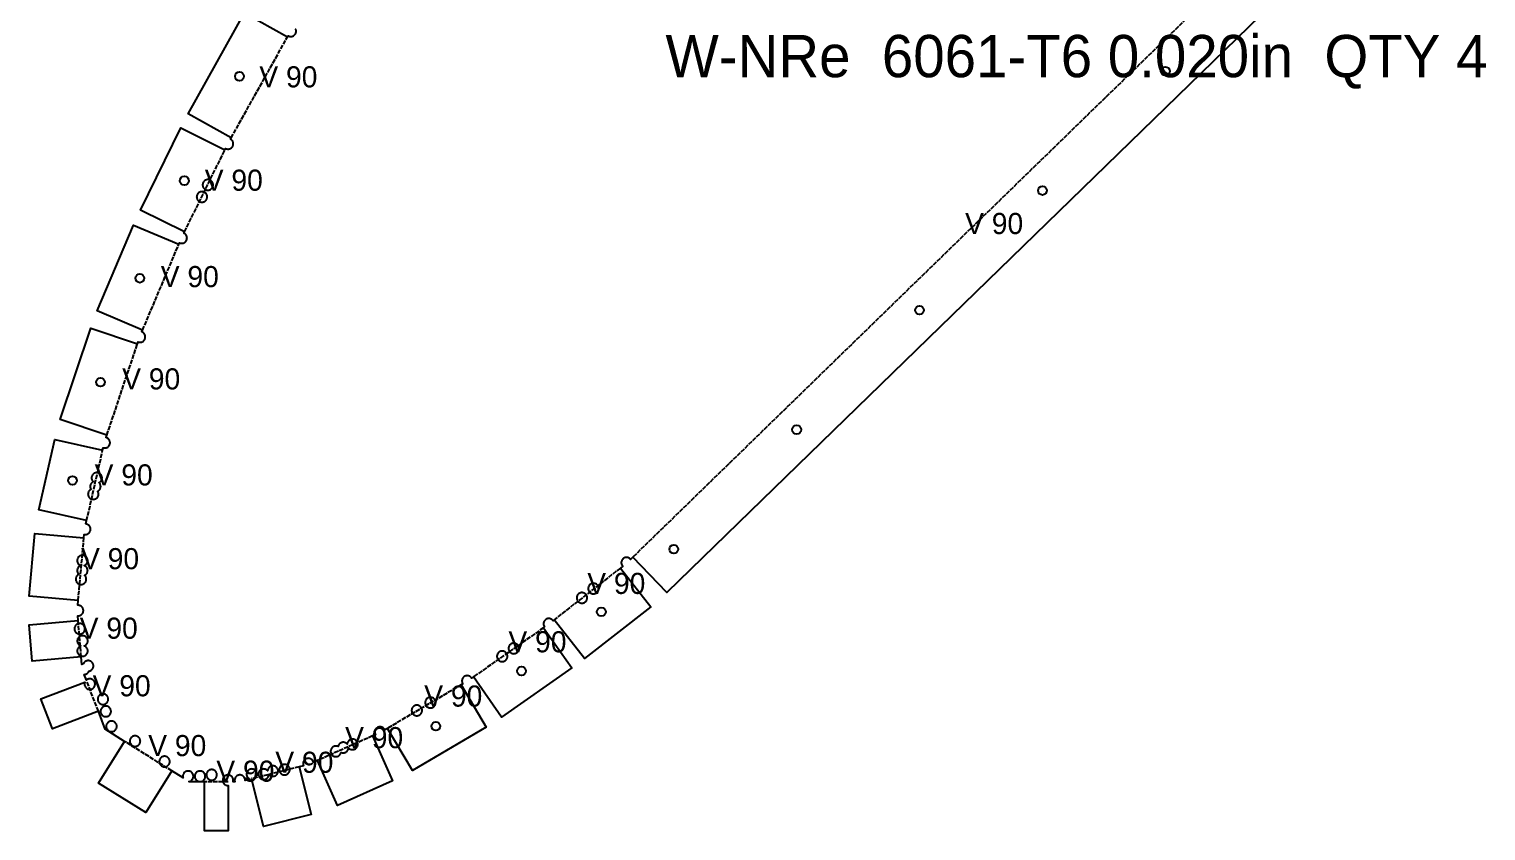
# Model space of a CAD drawing. Header units: millimetres. Extents: x -45 to 369, y -14 to 409.
# Drawn here: x -45.5 to 368.6, y -14 to 213.9 of the extents above; entities that cross this region are included whole.
import ezdxf

# ---------------------------------------------------------------- set-up
doc = ezdxf.new("R2010")
doc.units = ezdxf.units.MM
doc.linetypes.add('DASHED', pattern=[1.524, 1.27, -0.254])
for name, color, linetype in [('CUT', 7, 'CONTINUOUS'), ('ETCH', 8, 'CONTINUOUS'), ('HOLE', 6, 'CONTINUOUS'), ('VALLEY', 1, 'DASHED')]:
    doc.layers.add(name, color=color, linetype=linetype)

msp = doc.modelspace()

# ---------------------------------------------------------------- linework, layer by layer
at = {"layer": 'CUT'}
msp.add_lwpolyline([(324.82, 237.56), (135.84, 53.76), (126.09, 63.78), (125.51, 63.21), (125.42, 63.32), (125.31, 63.42), (125.19, 63.51), (125.06, 63.58), (124.93, 63.65), (124.79, 63.7), (124.65, 63.73), (124.5, 63.75), (124.35, 63.76), (124.21, 63.75), (124.06, 63.73), (123.92, 63.7), (123.78, 63.65), (123.65, 63.58), (123.52, 63.51), (123.4, 63.42), (123.29, 63.32), (123.2, 63.21), (123.11, 63.09), (123.03, 62.97), (122.97, 62.83), (122.92, 62.7), (122.88, 62.55), (122.86, 62.41), (122.85, 62.26), (122.86, 62.11), (122.88, 61.97), (122.92, 61.83), (122.97, 61.69), (123.03, 61.55), (123.11, 61.43), (123.2, 61.31), (123.26, 61.24), (122.61, 60.74), (131.22, 49.73), (112.36, 35), (103.75, 46.01), (103.45, 45.77), (103.4, 45.84), (103.3, 45.94), (103.19, 46.04), (103.07, 46.13), (102.95, 46.21), (102.81, 46.27), (102.67, 46.32), (102.53, 46.36), (102.39, 46.38), (102.24, 46.38), (102.09, 46.38), (101.95, 46.36), (101.8, 46.32), (101.67, 46.27), (101.53, 46.21), (101.41, 46.13), (101.29, 46.04), (101.18, 45.94), (101.08, 45.84), (100.99, 45.72), (100.92, 45.59), (100.85, 45.46), (100.8, 45.32), (100.77, 45.18), (100.75, 45.03), (100.74, 44.88), (100.75, 44.74), (100.77, 44.59), (100.8, 44.45), (100.85, 44.31), (100.92, 44.18), (100.99, 44.05), (101.04, 43.98), (100.73, 43.76), (108.75, 32.33), (88.83, 18.35), (80.81, 29.78), (80.32, 29.44), (80.3, 29.48), (80.21, 29.6), (80.11, 29.71), (80, 29.81), (79.88, 29.9), (79.76, 29.97), (79.62, 30.04), (79.48, 30.09), (79.34, 30.12), (79.2, 30.14), (79.05, 30.15), (78.9, 30.14), (78.76, 30.12), (78.61, 30.09), (78.48, 30.04), (78.34, 29.97), (78.22, 29.9), (78.1, 29.81), (77.99, 29.71), (77.89, 29.6), (77.8, 29.48), (77.73, 29.36), (77.66, 29.22), (77.61, 29.09), (77.58, 28.94), (77.56, 28.8), (77.55, 28.65), (77.56, 28.5), (77.58, 28.36), (77.61, 28.21), (77.66, 28.08), (77.73, 27.94), (77.8, 27.82), (77.29, 27.52), (84.4, 15.49), (63.48, 3.14), (56.38, 15.17), (55.64, 14.73), (55.6, 14.8), (55.53, 14.93), (55.44, 15.04), (55.34, 15.15), (55.23, 15.25), (55.12, 15.34), (54.99, 15.42), (54.86, 15.48), (54.72, 15.53), (54.57, 15.56), (54.43, 15.59), (54.28, 15.59), (54.13, 15.59), (53.99, 15.56), (53.85, 15.53), (53.71, 15.48), (53.57, 15.42), (53.45, 15.34), (53.33, 15.25), (53.22, 15.15), (53.12, 15.04), (53.03, 14.93), (52.96, 14.8), (52.9, 14.67), (52.85, 14.53), (52.81, 14.39), (52.79, 14.24), (52.78, 14.09), (52.79, 13.95), (52.81, 13.8), (52.85, 13.66), (52.9, 13.52), (52.96, 13.39), (52.97, 13.36), (52.18, 13.01), (57.85, 0.24), (42.18, -6.72), (36.51, 6.05), (35.34, 5.53), (35.33, 5.58), (35.28, 5.72), (35.21, 5.85), (35.14, 5.98), (35.05, 6.1), (34.95, 6.21), (34.84, 6.31), (34.72, 6.39), (34.6, 6.47), (34.46, 6.53), (34.33, 6.58), (34.18, 6.62), (34.04, 6.64), (33.89, 6.65), (33.74, 6.64), (33.6, 6.62), (33.45, 6.58), (33.32, 6.53), (33.18, 6.47), (33.06, 6.39), (32.94, 6.31), (32.83, 6.21), (32.73, 6.1), (32.64, 5.98), (32.57, 5.85), (32.5, 5.72), (32.45, 5.58), (32.42, 5.44), (32.4, 5.29), (32.39, 5.15), (32.4, 5), (32.42, 4.85), (32.45, 4.71), (32.5, 4.57), (32.51, 4.55), (31.27, 4.24), (34.69, -9.3), (21.18, -12.72), (17.81, 0.62), (17.81, 0.62), (17.96, 0.63), (18.1, 0.65), (18.25, 0.68), (18.38, 0.73), (18.52, 0.8), (18.64, 0.87), (18.76, 0.96), (18.87, 1.06), (18.97, 1.17), (19.06, 1.29), (19.13, 1.41), (19.2, 1.55), (19.25, 1.68), (19.28, 1.83), (19.3, 1.97), (19.31, 2.12), (19.3, 2.27), (19.28, 2.41), (19.25, 2.56), (19.2, 2.69), (19.13, 2.83), (19.06, 2.95), (18.97, 3.07), (18.87, 3.18), (18.76, 3.28), (18.64, 3.37), (18.52, 3.44), (18.38, 3.51), (18.25, 3.56), (18.1, 3.59), (17.96, 3.61), (17.81, 3.62), (17.66, 3.61), (17.52, 3.59), (17.37, 3.56), (17.24, 3.51), (17.1, 3.44), (16.98, 3.37), (16.86, 3.28), (16.75, 3.18), (16.65, 3.07), (16.56, 2.95), (16.49, 2.83), (16.42, 2.69), (16.37, 2.56), (16.34, 2.41), (16.32, 2.27), (16.31, 2.12), (16.32, 1.97), (16.34, 1.83), (16.37, 1.68), (16.42, 1.55), (16.49, 1.41), (16.56, 1.29), (16.65, 1.17), (16.75, 1.06), (16.86, 0.96), (16.98, 0.87), (17.1, 0.8), (17.24, 0.73), (17.3, 0.71), (15.94, 0.37), (15.94, 0.41), (15.94, 0.56), (15.91, 0.71), (15.88, 0.85), (15.83, 0.99), (15.77, 1.12), (15.69, 1.25), (15.6, 1.36), (15.5, 1.47), (15.39, 1.57), (15.28, 1.66), (15.15, 1.74), (15.02, 1.8), (14.88, 1.85), (14.74, 1.88), (14.59, 1.91), (14.44, 1.91), (14.3, 1.91), (14.15, 1.88), (14.01, 1.85), (13.87, 1.8), (13.74, 1.74), (13.61, 1.66), (13.49, 1.57), (13.38, 1.47), (13.28, 1.36), (13.2, 1.25), (13.12, 1.12), (13.06, 0.99), (13.01, 0.85), (12.97, 0.71), (12.95, 0.56), (12.94, 0.41), (12.95, 0.27), (12.97, 0.12), (13, 0), (12.49, 0), (12.52, 0.12), (12.55, 0.27), (12.55, 0.41), (12.55, 0.56), (12.52, 0.71), (12.49, 0.85), (12.44, 0.99), (12.38, 1.12), (12.3, 1.25), (12.21, 1.36), (12.11, 1.47), (12, 1.57), (11.89, 1.66), (11.76, 1.74), (11.63, 1.8), (11.49, 1.85), (11.35, 1.88), (11.2, 1.91), (11.05, 1.91), (10.91, 1.91), (10.76, 1.88), (10.62, 1.85), (10.48, 1.8), (10.35, 1.74), (10.22, 1.66), (10.1, 1.57), (9.99, 1.47), (9.89, 1.36), (9.81, 1.25), (9.73, 1.12), (9.67, 0.99), (9.62, 0.85), (9.58, 0.71), (9.56, 0.56), (9.55, 0.41), (9.56, 0.27), (9.58, 0.12), (9.62, -0.02), (9.67, -0.16), (9.73, -0.29), (9.81, -0.42), (9.89, -0.54), (9.99, -0.65), (10.1, -0.75), (10.22, -0.83), (10.35, -0.91), (10.48, -0.97), (10.62, -1.02), (10.76, -1.06), (10.91, -1.08), (11.05, -1.09), (11.13, -1.08), (11.13, -13.97), (4.35, -13.97), (4.35, 0), (0, 0), (-0.09, 0.05), (0.01, 0.07), (0.15, 0.1), (0.29, 0.15), (0.42, 0.22), (0.55, 0.29), (0.67, 0.38), (0.77, 0.48), (0.87, 0.59), (0.96, 0.71), (1.04, 0.83), (1.1, 0.96), (1.15, 1.1), (1.18, 1.25), (1.21, 1.39), (1.21, 1.54), (1.21, 1.69), (1.18, 1.83), (1.15, 1.97), (1.1, 2.11), (1.04, 2.25), (0.96, 2.37), (0.87, 2.49), (0.77, 2.6), (0.67, 2.7), (0.55, 2.79), (0.42, 2.86), (0.29, 2.92), (0.15, 2.97), (0.01, 3.01), (-0.14, 3.03), (-0.29, 3.04), (-0.43, 3.03), (-0.58, 3.01), (-0.72, 2.97), (-0.86, 2.92), (-0.99, 2.86), (-1.12, 2.79), (-1.24, 2.7), (-1.35, 2.6), (-1.45, 2.49), (-1.53, 2.37), (-1.61, 2.25), (-1.67, 2.11), (-1.72, 1.97), (-1.76, 1.83), (-1.78, 1.69), (-1.79, 1.54), (-1.78, 1.39), (-1.76, 1.25), (-1.72, 1.1), (-1.71, 1.07), (-4.92, 3.08), (-12.33, -8.77), (-25.73, -0.39), (-18.32, 11.46), (-23.86, 14.92), (-25.8, 20.01), (-38.85, 15.02), (-42.11, 23.54), (-29.62, 28.31), (-29.66, 28.18), (-29.7, 28.03), (-29.72, 27.89), (-29.73, 27.74), (-29.72, 27.59), (-29.7, 27.45), (-29.66, 27.3), (-29.61, 27.17), (-29.55, 27.03), (-29.48, 26.91), (-29.39, 26.79), (-29.29, 26.68), (-29.18, 26.58), (-29.06, 26.49), (-28.94, 26.42), (-28.8, 26.35), (-28.66, 26.3), (-28.52, 26.27), (-28.38, 26.25), (-28.23, 26.24), (-28.08, 26.25), (-27.94, 26.27), (-27.79, 26.3), (-27.65, 26.35), (-27.52, 26.42), (-27.4, 26.49), (-27.28, 26.58), (-27.17, 26.68), (-27.07, 26.79), (-26.98, 26.91), (-26.91, 27.03), (-26.84, 27.17), (-26.79, 27.3), (-26.76, 27.45), (-26.74, 27.59), (-26.73, 27.74), (-26.74, 27.89), (-26.76, 28.03), (-26.79, 28.18), (-26.84, 28.31), (-26.91, 28.45), (-26.98, 28.57), (-27.07, 28.69), (-27.17, 28.8), (-27.28, 28.9), (-27.4, 28.99), (-27.52, 29.06), (-27.65, 29.13), (-27.79, 29.18), (-27.94, 29.21), (-28.08, 29.23), (-28.23, 29.24), (-28.38, 29.23), (-28.52, 29.21), (-28.66, 29.18), (-28.8, 29.13), (-28.94, 29.06), (-29.06, 28.99), (-29.18, 28.9), (-29.2, 28.89), (-29.81, 30.5), (-29.71, 30.5), (-29.56, 30.53), (-29.42, 30.56), (-29.28, 30.61), (-29.15, 30.67), (-29.02, 30.75), (-28.9, 30.84), (-28.79, 30.94), (-28.7, 31.05), (-28.61, 31.16), (-28.53, 31.29), (-28.47, 31.42), (-28.47, 31.43), (-28.39, 31.44), (-28.24, 31.48), (-28.1, 31.53), (-27.97, 31.59), (-27.85, 31.67), (-27.73, 31.75), (-27.62, 31.85), (-27.52, 31.96), (-27.43, 32.08), (-27.36, 32.21), (-27.29, 32.34), (-27.24, 32.48), (-27.21, 32.62), (-27.19, 32.77), (-27.18, 32.91), (-27.19, 33.06), (-27.21, 33.21), (-27.24, 33.35), (-27.29, 33.49), (-27.36, 33.62), (-27.43, 33.75), (-27.52, 33.86), (-27.62, 33.97), (-27.73, 34.07), (-27.85, 34.16), (-27.97, 34.24), (-28.1, 34.3), (-28.24, 34.35), (-28.39, 34.38), (-28.53, 34.41), (-28.68, 34.41), (-28.83, 34.41), (-28.97, 34.38), (-29.11, 34.35), (-29.25, 34.3), (-29.39, 34.24), (-29.51, 34.16), (-29.63, 34.07), (-29.74, 33.97), (-29.84, 33.86), (-29.93, 33.75), (-30, 33.62), (-30.06, 33.49), (-30.07, 33.48), (-30.15, 33.47), (-30.29, 33.43), (-30.43, 33.38), (-30.47, 33.36), (-30.65, 35.47), (-44.57, 34.26), (-45.47, 44.61), (-31.55, 45.82), (-31.67, 47.16), (-31.55, 47.15), (-31.4, 47.16), (-31.25, 47.18), (-31.11, 47.21), (-30.97, 47.26), (-30.84, 47.33), (-30.71, 47.4), (-30.59, 47.49), (-30.49, 47.59), (-30.39, 47.7), (-30.3, 47.82), (-30.22, 47.94), (-30.16, 48.08), (-30.11, 48.21), (-30.08, 48.36), (-30.05, 48.5), (-30.05, 48.65), (-30.05, 48.8), (-30.08, 48.94), (-30.11, 49.09), (-30.16, 49.22), (-30.22, 49.36), (-30.3, 49.48), (-30.39, 49.6), (-30.49, 49.71), (-30.59, 49.81), (-30.71, 49.9), (-30.84, 49.97), (-30.97, 50.04), (-31.11, 50.09), (-31.25, 50.12), (-31.4, 50.14), (-31.55, 50.15), (-31.66, 50.14), (-31.54, 51.48), (-45.45, 52.77), (-43.81, 70.6), (-29.89, 69.32), (-29.8, 70.3), (-29.8, 70.3), (-29.65, 70.28), (-29.5, 70.27), (-29.36, 70.28), (-29.21, 70.3), (-29.07, 70.33), (-28.93, 70.38), (-28.8, 70.44), (-28.67, 70.52), (-28.55, 70.61), (-28.44, 70.71), (-28.35, 70.82), (-28.26, 70.93), (-28.18, 71.06), (-28.12, 71.19), (-28.07, 71.33), (-28.03, 71.48), (-28.01, 71.62), (-28, 71.77), (-28.01, 71.91), (-28.03, 72.06), (-28.07, 72.2), (-28.12, 72.34), (-28.18, 72.47), (-28.26, 72.6), (-28.35, 72.72), (-28.44, 72.83), (-28.55, 72.93), (-28.67, 73.02), (-28.8, 73.09), (-28.93, 73.15), (-29.07, 73.2), (-29.21, 73.24), (-29.33, 73.26), (-29.12, 74.22), (-42.74, 77.31), (-38.2, 97.29), (-24.58, 94.2), (-24.41, 94.92), (-24.41, 94.92), (-24.27, 94.89), (-24.12, 94.87), (-23.97, 94.86), (-23.83, 94.87), (-23.68, 94.89), (-23.54, 94.92), (-23.4, 94.97), (-23.27, 95.04), (-23.14, 95.11), (-23.02, 95.2), (-22.91, 95.3), (-22.81, 95.41), (-22.73, 95.52), (-22.65, 95.65), (-22.59, 95.78), (-22.54, 95.92), (-22.5, 96.07), (-22.48, 96.21), (-22.47, 96.36), (-22.48, 96.51), (-22.5, 96.65), (-22.54, 96.79), (-22.59, 96.93), (-22.65, 97.07), (-22.73, 97.19), (-22.81, 97.31), (-22.91, 97.42), (-23.02, 97.52), (-23.14, 97.61), (-23.27, 97.68), (-23.4, 97.74), (-23.54, 97.79), (-23.61, 97.81), (-23.37, 98.52), (-36.62, 102.95), (-27.94, 128.9), (-14.69, 124.47), (-14.51, 125.02), (-14.39, 124.98), (-14.25, 124.95), (-14.1, 124.92), (-13.96, 124.92), (-13.81, 124.92), (-13.66, 124.95), (-13.52, 124.98), (-13.38, 125.03), (-13.25, 125.09), (-13.12, 125.17), (-13, 125.26), (-12.9, 125.36), (-12.8, 125.46), (-12.71, 125.58), (-12.63, 125.71), (-12.57, 125.84), (-12.52, 125.98), (-12.49, 126.12), (-12.46, 126.27), (-12.46, 126.42), (-12.46, 126.56), (-12.49, 126.71), (-12.52, 126.85), (-12.57, 126.99), (-12.63, 127.12), (-12.71, 127.25), (-12.8, 127.37), (-12.9, 127.48), (-13, 127.58), (-13.12, 127.66), (-13.25, 127.74), (-13.38, 127.8), (-13.45, 127.83), (-13.22, 128.36), (-26.09, 133.8), (-15.76, 158.23), (-2.9, 152.79), (-2.73, 153.19), (-2.67, 153.16), (-2.53, 153.11), (-2.39, 153.08), (-2.24, 153.06), (-2.09, 153.05), (-1.95, 153.06), (-1.8, 153.08), (-1.66, 153.11), (-1.52, 153.16), (-1.39, 153.23), (-1.26, 153.3), (-1.14, 153.39), (-1.03, 153.49), (-0.93, 153.6), (-0.85, 153.71), (-0.77, 153.84), (-0.77, 153.84), (-0.71, 153.97), (-0.66, 154.11), (-0.62, 154.26), (-0.6, 154.4), (-0.59, 154.55), (-0.6, 154.7), (-0.62, 154.84), (-0.66, 154.98), (-0.71, 155.12), (-0.77, 155.26), (-0.85, 155.38), (-0.93, 155.5), (-1.03, 155.61), (-1.14, 155.71), (-1.26, 155.8), (-1.39, 155.87), (-1.48, 155.92), (-1.29, 156.3), (-13.83, 162.47), (-2.34, 185.82), (10.2, 179.65), (10.37, 180), (10.5, 179.93), (10.64, 179.88), (10.78, 179.85), (10.93, 179.83), (11.07, 179.82), (11.22, 179.83), (11.37, 179.85), (11.51, 179.88), (11.65, 179.93), (11.78, 180), (11.91, 180.07), (12.03, 180.16), (12.14, 180.26), (12.23, 180.37), (12.32, 180.49), (12.4, 180.61), (12.46, 180.75), (12.51, 180.88), (12.55, 181.03), (12.57, 181.17), (12.57, 181.32), (12.57, 181.47), (12.55, 181.61), (12.51, 181.76), (12.46, 181.89), (12.4, 182.03), (12.32, 182.15), (12.23, 182.27), (12.14, 182.38), (12.03, 182.48), (11.91, 182.57), (11.78, 182.64), (11.76, 182.65), (11.95, 182.99), (-0.25, 189.8), (15.78, 218.53), (27.98, 211.73), (28.16, 212.04), (28.22, 212.01), (28.35, 211.94), (28.49, 211.89), (28.63, 211.86), (28.78, 211.84), (28.92, 211.83), (29.07, 211.84), (29.22, 211.86), (29.36, 211.89), (29.5, 211.94), (29.63, 212.01), (29.76, 212.08), (29.88, 212.17), (29.99, 212.27), (30.08, 212.38), (30.17, 212.5), (30.25, 212.62), (30.31, 212.75), (30.36, 212.89), (30.4, 213.04), (30.42, 213.18), (30.42, 213.33), (30.42, 213.48), (30.4, 213.62), (30.36, 213.76), (30.31, 213.9), (30.25, 214.04)], dxfattribs=at)
for points in [[(4.27, 170.71), (4.17, 170.6), (4.08, 170.48), (4.01, 170.35), (3.94, 170.22), (3.89, 170.08), (3.86, 169.94), (3.84, 169.79), (3.83, 169.65), (3.84, 169.5), (3.86, 169.35), (3.89, 169.21), (3.94, 169.07), (4.01, 168.94), (4.08, 168.81), (4.17, 168.7), (4.27, 168.59), (4.38, 168.49), (4.5, 168.4), (4.62, 168.32), (4.76, 168.26), (4.89, 168.21), (5.04, 168.18), (5.18, 168.15), (5.33, 168.15), (5.48, 168.15), (5.62, 168.18), (5.76, 168.21), (5.9, 168.26), (6.04, 168.32), (6.16, 168.4), (6.28, 168.49), (6.39, 168.59), (6.49, 168.7), (6.58, 168.81), (6.65, 168.94), (6.72, 169.07), (6.76, 169.21), (6.8, 169.35), (6.82, 169.5), (6.83, 169.65), (6.82, 169.79), (6.8, 169.94), (6.76, 170.08), (6.72, 170.22), (6.65, 170.35), (6.58, 170.48), (6.49, 170.6), (6.39, 170.71), (6.28, 170.81), (6.16, 170.89), (6.04, 170.97), (5.9, 171.03), (5.76, 171.08), (5.62, 171.12), (5.48, 171.14), (5.33, 171.15), (5.18, 171.14), (5.04, 171.12), (4.89, 171.08), (4.76, 171.03), (4.62, 170.97), (4.5, 170.89), (4.38, 170.81), (4.27, 170.71)], [(2.94, 167.54), (2.82, 167.47), (2.7, 167.38), (2.59, 167.28), (2.49, 167.17), (2.4, 167.05), (2.33, 166.93), (2.27, 166.8), (2.22, 166.66), (2.18, 166.51), (2.16, 166.37), (2.15, 166.22), (2.16, 166.07), (2.18, 165.93), (2.22, 165.79), (2.27, 165.65), (2.33, 165.51), (2.4, 165.39), (2.49, 165.27), (2.59, 165.16), (2.7, 165.06), (2.82, 164.97), (2.94, 164.9), (3.08, 164.84), (3.22, 164.79), (3.36, 164.75), (3.5, 164.73), (3.65, 164.72), (3.8, 164.73), (3.94, 164.75), (4.09, 164.79), (4.23, 164.84), (4.36, 164.9), (4.48, 164.97), (4.6, 165.06), (4.71, 165.16), (4.81, 165.27), (4.9, 165.39), (4.97, 165.51), (5.04, 165.65), (5.09, 165.79), (5.12, 165.93), (5.14, 166.07), (5.15, 166.22), (5.14, 166.37), (5.12, 166.51), (5.09, 166.66), (5.04, 166.8), (4.97, 166.93), (4.9, 167.05), (4.81, 167.17), (4.71, 167.28), (4.6, 167.38), (4.48, 167.47), (4.36, 167.54), (4.23, 167.61), (4.09, 167.66), (3.94, 167.69), (3.8, 167.71), (3.65, 167.72), (3.5, 167.71), (3.36, 167.69), (3.22, 167.66), (3.08, 167.61), (2.94, 167.54)], [(-26.68, 87.8), (-26.82, 87.75), (-26.95, 87.69), (-27.08, 87.62), (-27.19, 87.53), (-27.3, 87.43), (-27.4, 87.32), (-27.49, 87.2), (-27.57, 87.08), (-27.63, 86.94), (-27.68, 86.8), (-27.71, 86.66), (-27.73, 86.52), (-27.74, 86.37), (-27.73, 86.22), (-27.71, 86.08), (-27.68, 85.93), (-27.63, 85.79), (-27.57, 85.66), (-27.49, 85.53), (-27.4, 85.42), (-27.3, 85.31), (-27.27, 85.28), (-27.34, 85.24), (-27.46, 85.17), (-27.58, 85.08), (-27.69, 84.98), (-27.79, 84.87), (-27.88, 84.75), (-27.95, 84.63), (-28.02, 84.49), (-28.07, 84.35), (-28.1, 84.21), (-28.12, 84.07), (-28.13, 83.92), (-28.12, 83.77), (-28.1, 83.63), (-28.07, 83.48), (-28.02, 83.34), (-27.95, 83.21), (-27.89, 83.11), (-27.94, 83.08), (-28.07, 83.01), (-28.19, 82.92), (-28.3, 82.82), (-28.4, 82.71), (-28.48, 82.59), (-28.56, 82.46), (-28.62, 82.33), (-28.67, 82.19), (-28.71, 82.05), (-28.73, 81.9), (-28.74, 81.76), (-28.73, 81.61), (-28.71, 81.47), (-28.67, 81.32), (-28.62, 81.18), (-28.56, 81.05), (-28.48, 80.92), (-28.4, 80.81), (-28.3, 80.7), (-28.19, 80.6), (-28.07, 80.51), (-27.94, 80.43), (-27.81, 80.37), (-27.67, 80.32), (-27.53, 80.29), (-27.38, 80.27), (-27.24, 80.26), (-27.09, 80.27), (-26.94, 80.29), (-26.8, 80.32), (-26.66, 80.37), (-26.53, 80.43), (-26.4, 80.51), (-26.28, 80.6), (-26.18, 80.7), (-26.08, 80.81), (-25.99, 80.92), (-25.91, 81.05), (-25.85, 81.18), (-25.8, 81.32), (-25.77, 81.47), (-25.74, 81.61), (-25.74, 81.76), (-25.74, 81.9), (-25.77, 82.05), (-25.8, 82.19), (-25.85, 82.33), (-25.91, 82.46), (-25.98, 82.57), (-25.92, 82.6), (-25.8, 82.67), (-25.68, 82.76), (-25.57, 82.86), (-25.47, 82.97), (-25.38, 83.08), (-25.31, 83.21), (-25.25, 83.34), (-25.2, 83.48), (-25.16, 83.63), (-25.14, 83.77), (-25.13, 83.92), (-25.14, 84.07), (-25.16, 84.21), (-25.2, 84.35), (-25.25, 84.49), (-25.31, 84.63), (-25.38, 84.75), (-25.47, 84.87), (-25.57, 84.98), (-25.61, 85.01), (-25.54, 85.05), (-25.41, 85.12), (-25.29, 85.21), (-25.18, 85.31), (-25.08, 85.42), (-24.99, 85.53), (-24.92, 85.66), (-24.86, 85.79), (-24.81, 85.93), (-24.77, 86.08), (-24.75, 86.22), (-24.74, 86.37), (-24.75, 86.52), (-24.77, 86.66), (-24.81, 86.8), (-24.86, 86.94), (-24.92, 87.08), (-24.99, 87.2), (-25.08, 87.32), (-25.18, 87.43), (-25.29, 87.53), (-25.41, 87.62), (-25.54, 87.69), (-25.67, 87.75), (-25.81, 87.8), (-25.95, 87.84), (-26.1, 87.86), (-26.24, 87.87), (-26.39, 87.86), (-26.53, 87.84), (-26.68, 87.8)], [(-30.33, 64.35), (-30.47, 64.34), (-30.62, 64.32), (-30.76, 64.29), (-30.9, 64.24), (-31.03, 64.17), (-31.16, 64.1), (-31.28, 64.01), (-31.39, 63.91), (-31.49, 63.8), (-31.57, 63.68), (-31.65, 63.56), (-31.71, 63.42), (-31.76, 63.29), (-31.8, 63.14), (-31.82, 63), (-31.83, 62.85), (-31.82, 62.7), (-31.8, 62.56), (-31.76, 62.41), (-31.71, 62.28), (-31.65, 62.14), (-31.57, 62.02), (-31.49, 61.9), (-31.39, 61.79), (-31.28, 61.69), (-31.16, 61.6), (-31.03, 61.53), (-30.9, 61.46), (-30.82, 61.44), (-30.91, 61.4), (-31.04, 61.34), (-31.17, 61.26), (-31.29, 61.18), (-31.4, 61.08), (-31.49, 60.97), (-31.58, 60.85), (-31.66, 60.72), (-31.72, 60.59), (-31.77, 60.45), (-31.81, 60.31), (-31.83, 60.16), (-31.83, 60.02), (-31.83, 59.87), (-31.81, 59.72), (-31.77, 59.58), (-31.72, 59.44), (-31.66, 59.31), (-31.58, 59.18), (-31.49, 59.07), (-31.4, 58.96), (-31.36, 58.92), (-31.43, 58.89), (-31.56, 58.81), (-31.68, 58.73), (-31.78, 58.63), (-31.88, 58.52), (-31.97, 58.4), (-32.05, 58.27), (-32.11, 58.14), (-32.16, 58), (-32.2, 57.86), (-32.22, 57.71), (-32.22, 57.57), (-32.22, 57.42), (-32.2, 57.27), (-32.16, 57.13), (-32.11, 56.99), (-32.05, 56.86), (-31.97, 56.73), (-31.88, 56.62), (-31.78, 56.51), (-31.68, 56.41), (-31.56, 56.32), (-31.43, 56.24), (-31.3, 56.18), (-31.16, 56.13), (-31.02, 56.1), (-30.87, 56.07), (-30.72, 56.07), (-30.58, 56.07), (-30.43, 56.1), (-30.29, 56.13), (-30.15, 56.18), (-30.02, 56.24), (-29.89, 56.32), (-29.77, 56.41), (-29.66, 56.51), (-29.56, 56.62), (-29.48, 56.73), (-29.4, 56.86), (-29.34, 56.99), (-29.29, 57.13), (-29.25, 57.27), (-29.23, 57.42), (-29.22, 57.57), (-29.23, 57.71), (-29.25, 57.86), (-29.29, 58), (-29.34, 58.14), (-29.4, 58.27), (-29.48, 58.4), (-29.56, 58.52), (-29.66, 58.63), (-29.7, 58.66), (-29.63, 58.69), (-29.5, 58.77), (-29.38, 58.86), (-29.27, 58.96), (-29.17, 59.07), (-29.09, 59.18), (-29.01, 59.31), (-28.95, 59.44), (-28.9, 59.58), (-28.86, 59.72), (-28.84, 59.87), (-28.83, 60.02), (-28.84, 60.16), (-28.86, 60.31), (-28.9, 60.45), (-28.95, 60.59), (-29.01, 60.72), (-29.09, 60.85), (-29.17, 60.97), (-29.27, 61.08), (-29.38, 61.18), (-29.5, 61.26), (-29.63, 61.34), (-29.76, 61.4), (-29.84, 61.43), (-29.75, 61.46), (-29.62, 61.53), (-29.49, 61.6), (-29.38, 61.69), (-29.27, 61.79), (-29.17, 61.9), (-29.08, 62.02), (-29, 62.14), (-28.94, 62.28), (-28.89, 62.41), (-28.86, 62.56), (-28.83, 62.7), (-28.83, 62.85), (-28.83, 63), (-28.86, 63.14), (-28.89, 63.29), (-28.94, 63.42), (-29, 63.56), (-29.08, 63.68), (-29.17, 63.8), (-29.27, 63.91), (-29.38, 64.01), (-29.49, 64.1), (-29.62, 64.17), (-29.75, 64.24), (-29.89, 64.29), (-30.03, 64.32), (-30.18, 64.34), (-30.33, 64.35)], [(113.49, 55.33), (113.45, 55.18), (113.43, 55.04), (113.42, 54.89), (113.43, 54.74), (113.45, 54.6), (113.49, 54.46), (113.54, 54.32), (113.6, 54.18), (113.68, 54.06), (113.76, 53.94), (113.86, 53.83), (113.97, 53.73), (114.09, 53.64), (114.22, 53.57), (114.35, 53.51), (114.49, 53.46), (114.63, 53.42), (114.78, 53.4), (114.92, 53.39), (115.07, 53.4), (115.22, 53.42), (115.36, 53.46), (115.5, 53.51), (115.63, 53.57), (115.76, 53.64), (115.88, 53.73), (115.98, 53.83), (116.08, 53.94), (116.17, 54.06), (116.25, 54.18), (116.31, 54.32), (116.36, 54.46), (116.4, 54.6), (116.42, 54.74), (116.42, 54.89), (116.42, 55.04), (116.4, 55.18), (116.36, 55.33), (116.31, 55.47), (116.25, 55.6), (116.17, 55.73), (116.08, 55.84), (115.98, 55.95), (115.88, 56.05), (115.76, 56.14), (115.63, 56.21), (115.5, 56.28), (115.36, 56.33), (115.22, 56.36), (115.07, 56.38), (114.92, 56.39), (114.78, 56.38), (114.63, 56.36), (114.49, 56.33), (114.35, 56.28), (114.22, 56.21), (114.09, 56.14), (113.97, 56.05), (113.86, 55.95), (113.76, 55.84), (113.68, 55.73), (113.6, 55.6), (113.54, 55.47), (113.49, 55.33)], [(110.18, 52.11), (110.2, 51.96), (110.23, 51.82), (110.28, 51.68), (110.35, 51.55), (110.42, 51.42), (110.51, 51.3), (110.61, 51.19), (110.72, 51.09), (110.84, 51.01), (110.96, 50.93), (111.1, 50.87), (111.23, 50.82), (111.38, 50.78), (111.52, 50.76), (111.67, 50.75), (111.82, 50.76), (111.96, 50.78), (112.11, 50.82), (112.24, 50.87), (112.38, 50.93), (112.5, 51.01), (112.62, 51.09), (112.73, 51.19), (112.83, 51.3), (112.92, 51.42), (112.99, 51.55), (113.06, 51.68), (113.11, 51.82), (113.14, 51.96), (113.16, 52.11), (113.17, 52.25), (113.16, 52.4), (113.14, 52.55), (113.11, 52.69), (113.06, 52.83), (112.99, 52.96), (112.92, 53.09), (112.83, 53.2), (112.73, 53.31), (112.62, 53.41), (112.5, 53.5), (112.38, 53.58), (112.24, 53.64), (112.11, 53.69), (111.96, 53.72), (111.82, 53.75), (111.67, 53.75), (111.52, 53.75), (111.38, 53.72), (111.23, 53.69), (111.1, 53.64), (110.96, 53.58), (110.84, 53.5), (110.72, 53.41), (110.61, 53.31), (110.51, 53.2), (110.42, 53.09), (110.35, 52.96), (110.28, 52.83), (110.23, 52.69), (110.2, 52.55), (110.18, 52.4), (110.17, 52.25), (110.18, 52.11)], [(-30.52, 44.86), (-30.66, 44.91), (-30.8, 44.95), (-30.95, 44.97), (-31.1, 44.98), (-31.24, 44.97), (-31.39, 44.95), (-31.53, 44.91), (-31.67, 44.86), (-31.8, 44.8), (-31.93, 44.72), (-32.05, 44.64), (-32.16, 44.54), (-32.26, 44.43), (-32.34, 44.31), (-32.42, 44.18), (-32.48, 44.05), (-32.53, 43.91), (-32.57, 43.77), (-32.59, 43.62), (-32.6, 43.48), (-32.59, 43.33), (-32.57, 43.18), (-32.53, 43.04), (-32.48, 42.9), (-32.42, 42.77), (-32.34, 42.64), (-32.26, 42.53), (-32.16, 42.42), (-32.05, 42.32), (-31.93, 42.23), (-31.8, 42.15), (-31.67, 42.09), (-31.53, 42.04), (-31.39, 42.01), (-31.24, 41.98), (-31.1, 41.98), (-30.95, 41.98), (-30.8, 42.01), (-30.66, 42.04), (-30.52, 42.09), (-30.39, 42.15), (-30.26, 42.23), (-30.14, 42.32), (-30.04, 42.42), (-29.94, 42.53), (-29.85, 42.64), (-29.77, 42.77), (-29.71, 42.9), (-29.66, 43.04), (-29.63, 43.18), (-29.6, 43.33), (-29.6, 43.48), (-29.6, 43.62), (-29.63, 43.77), (-29.66, 43.91), (-29.71, 44.05), (-29.77, 44.18), (-29.85, 44.31), (-29.94, 44.43), (-30.04, 44.54), (-30.14, 44.64), (-30.26, 44.72), (-30.39, 44.8), (-30.52, 44.86)], [(-29.35, 41.16), (-29.46, 41.25), (-29.59, 41.33), (-29.72, 41.39), (-29.86, 41.44), (-30.01, 41.47), (-30.15, 41.5), (-30.3, 41.5), (-30.44, 41.5), (-30.59, 41.47), (-30.73, 41.44), (-30.87, 41.39), (-31, 41.33), (-31.13, 41.25), (-31.25, 41.16), (-31.36, 41.06), (-31.46, 40.95), (-31.55, 40.84), (-31.62, 40.71), (-31.68, 40.58), (-31.73, 40.44), (-31.77, 40.3), (-31.79, 40.15), (-31.8, 40), (-31.79, 39.86), (-31.77, 39.71), (-31.73, 39.57), (-31.68, 39.43), (-31.62, 39.3), (-31.55, 39.17), (-31.46, 39.05), (-31.36, 38.94), (-31.25, 38.84), (-31.13, 38.76), (-31, 38.68), (-30.87, 38.62), (-30.79, 38.59), (-30.88, 38.56), (-31.01, 38.49), (-31.14, 38.42), (-31.26, 38.33), (-31.37, 38.23), (-31.46, 38.12), (-31.55, 38), (-31.63, 37.88), (-31.69, 37.74), (-31.74, 37.61), (-31.78, 37.46), (-31.8, 37.32), (-31.81, 37.17), (-31.8, 37.02), (-31.78, 36.88), (-31.74, 36.73), (-31.69, 36.6), (-31.63, 36.46), (-31.55, 36.34), (-31.46, 36.22), (-31.37, 36.11), (-31.26, 36.01), (-31.14, 35.92), (-31.01, 35.85), (-30.88, 35.78), (-30.74, 35.73), (-30.6, 35.7), (-30.45, 35.68), (-30.31, 35.67), (-30.16, 35.68), (-30.01, 35.7), (-29.87, 35.73), (-29.73, 35.78), (-29.6, 35.85), (-29.47, 35.92), (-29.35, 36.01), (-29.24, 36.11), (-29.15, 36.22), (-29.06, 36.34), (-28.98, 36.46), (-28.92, 36.6), (-28.87, 36.73), (-28.83, 36.88), (-28.81, 37.02), (-28.81, 37.17), (-28.81, 37.32), (-28.83, 37.46), (-28.87, 37.61), (-28.92, 37.74), (-28.98, 37.88), (-29.06, 38), (-29.15, 38.12), (-29.24, 38.23), (-29.35, 38.33), (-29.47, 38.42), (-29.6, 38.49), (-29.73, 38.56), (-29.81, 38.58), (-29.72, 38.62), (-29.59, 38.68), (-29.46, 38.76), (-29.35, 38.84), (-29.24, 38.94), (-29.14, 39.05), (-29.05, 39.17), (-28.97, 39.3), (-28.91, 39.43), (-28.86, 39.57), (-28.83, 39.71), (-28.81, 39.86), (-28.8, 40), (-28.81, 40.15), (-28.83, 40.3), (-28.86, 40.44), (-28.91, 40.58), (-28.97, 40.71), (-29.05, 40.84), (-29.14, 40.95), (-29.24, 41.06), (-29.35, 41.16)], [(90.79, 38.04), (90.78, 37.89), (90.79, 37.75), (90.81, 37.6), (90.84, 37.46), (90.89, 37.32), (90.96, 37.19), (91.03, 37.06), (91.12, 36.94), (91.22, 36.83), (91.33, 36.73), (91.45, 36.65), (91.57, 36.57), (91.71, 36.51), (91.84, 36.46), (91.99, 36.42), (92.13, 36.4), (92.28, 36.39), (92.43, 36.4), (92.57, 36.42), (92.71, 36.46), (92.85, 36.51), (92.99, 36.57), (93.11, 36.65), (93.23, 36.73), (93.34, 36.83), (93.44, 36.94), (93.53, 37.06), (93.6, 37.19), (93.67, 37.32), (93.71, 37.46), (93.75, 37.6), (93.77, 37.75), (93.78, 37.89), (93.77, 38.04), (93.75, 38.19), (93.71, 38.33), (93.67, 38.47), (93.6, 38.6), (93.53, 38.73), (93.44, 38.85), (93.34, 38.95), (93.23, 39.05), (93.11, 39.14), (92.99, 39.22), (92.85, 39.28), (92.71, 39.33), (92.57, 39.36), (92.43, 39.39), (92.28, 39.39), (92.13, 39.39), (91.99, 39.36), (91.84, 39.33), (91.71, 39.28), (91.57, 39.22), (91.45, 39.14), (91.33, 39.05), (91.22, 38.95), (91.12, 38.85), (91.03, 38.73), (90.96, 38.6), (90.89, 38.47), (90.84, 38.33), (90.81, 38.19), (90.79, 38.04)], [(87.62, 35.07), (87.69, 34.93), (87.76, 34.81), (87.85, 34.69), (87.95, 34.58), (88.06, 34.48), (88.18, 34.39), (88.3, 34.32), (88.44, 34.25), (88.57, 34.2), (88.72, 34.17), (88.86, 34.15), (89.01, 34.14), (89.16, 34.15), (89.3, 34.17), (89.44, 34.2), (89.58, 34.25), (89.72, 34.32), (89.84, 34.39), (89.96, 34.48), (90.07, 34.58), (90.17, 34.69), (90.26, 34.81), (90.33, 34.93), (90.4, 35.07), (90.44, 35.2), (90.48, 35.35), (90.5, 35.49), (90.51, 35.64), (90.5, 35.79), (90.48, 35.93), (90.44, 36.08), (90.4, 36.21), (90.33, 36.35), (90.26, 36.47), (90.17, 36.59), (90.07, 36.7), (89.96, 36.8), (89.84, 36.89), (89.72, 36.96), (89.58, 37.03), (89.44, 37.08), (89.3, 37.11), (89.16, 37.13), (89.01, 37.14), (88.86, 37.13), (88.72, 37.11), (88.57, 37.08), (88.44, 37.03), (88.3, 36.96), (88.18, 36.89), (88.06, 36.8), (87.95, 36.7), (87.85, 36.59), (87.76, 36.47), (87.69, 36.35), (87.62, 36.21), (87.57, 36.08), (87.54, 35.93), (87.52, 35.79), (87.51, 35.64), (87.52, 35.49), (87.54, 35.35), (87.57, 35.2), (87.62, 35.07)], [(-23.1, 24.04), (-23.16, 24.17), (-23.24, 24.3), (-23.33, 24.42), (-23.43, 24.52), (-23.54, 24.62), (-23.65, 24.71), (-23.78, 24.79), (-23.91, 24.85), (-24.05, 24.9), (-24.2, 24.94), (-24.34, 24.96), (-24.49, 24.96), (-24.63, 24.96), (-24.78, 24.94), (-24.92, 24.9), (-25.06, 24.85), (-25.19, 24.79), (-25.32, 24.71), (-25.44, 24.62), (-25.55, 24.52), (-25.65, 24.42), (-25.74, 24.3), (-25.81, 24.17), (-25.87, 24.04), (-25.92, 23.9), (-25.96, 23.76), (-25.98, 23.61), (-25.99, 23.46), (-25.98, 23.32), (-25.96, 23.17), (-25.92, 23.03), (-25.87, 22.89), (-25.81, 22.76), (-25.74, 22.63), (-25.65, 22.51), (-25.55, 22.4), (-25.44, 22.3), (-25.32, 22.22), (-25.19, 22.14), (-25.06, 22.08), (-24.92, 22.03), (-24.78, 21.99), (-24.63, 21.97), (-24.49, 21.96), (-24.34, 21.97), (-24.2, 21.99), (-24.05, 22.03), (-23.91, 22.08), (-23.78, 22.14), (-23.65, 22.22), (-23.54, 22.3), (-23.43, 22.4), (-23.33, 22.51), (-23.24, 22.63), (-23.16, 22.76), (-23.1, 22.89), (-23.05, 23.03), (-23.02, 23.17), (-23, 23.32), (-22.99, 23.46), (-23, 23.61), (-23.02, 23.76), (-23.05, 23.9), (-23.1, 24.04)], [(-22.2, 20.14), (-22.22, 20.28), (-22.25, 20.43), (-22.3, 20.56), (-22.37, 20.7), (-22.44, 20.82), (-22.53, 20.94), (-22.63, 21.05), (-22.74, 21.15), (-22.86, 21.24), (-22.98, 21.31), (-23.12, 21.38), (-23.25, 21.43), (-23.4, 21.46), (-23.54, 21.48), (-23.69, 21.49), (-23.84, 21.48), (-23.98, 21.46), (-24.12, 21.43), (-24.26, 21.38), (-24.4, 21.31), (-24.52, 21.24), (-24.64, 21.15), (-24.75, 21.05), (-24.85, 20.94), (-24.94, 20.82), (-25.01, 20.7), (-25.08, 20.56), (-25.12, 20.43), (-25.16, 20.28), (-25.18, 20.14), (-25.19, 19.99), (-25.18, 19.84), (-25.16, 19.7), (-25.12, 19.55), (-25.08, 19.42), (-25.01, 19.28), (-24.94, 19.16), (-24.85, 19.04), (-24.75, 18.93), (-24.64, 18.83), (-24.52, 18.74), (-24.4, 18.67), (-24.26, 18.6), (-24.12, 18.55), (-23.98, 18.52), (-23.84, 18.5), (-23.69, 18.49), (-23.54, 18.5), (-23.4, 18.52), (-23.25, 18.55), (-23.12, 18.6), (-22.98, 18.67), (-22.86, 18.74), (-22.74, 18.83), (-22.63, 18.93), (-22.53, 19.04), (-22.44, 19.16), (-22.37, 19.28), (-22.3, 19.42), (-22.25, 19.55), (-22.22, 19.7), (-22.2, 19.84), (-22.19, 19.99), (-22.2, 20.14)], [(63.58, 19.31), (63.68, 19.2), (63.79, 19.11), (63.9, 19.02), (64.03, 18.94), (64.16, 18.88), (64.3, 18.83), (64.45, 18.79), (64.59, 18.77), (64.74, 18.76), (64.88, 18.77), (65.03, 18.79), (65.17, 18.83), (65.31, 18.88), (65.44, 18.94), (65.57, 19.02), (65.69, 19.11), (65.8, 19.2), (65.9, 19.31), (65.99, 19.43), (66.06, 19.56), (66.12, 19.69), (66.17, 19.83), (66.21, 19.97), (66.23, 20.12), (66.24, 20.26), (66.23, 20.41), (66.21, 20.56), (66.17, 20.7), (66.12, 20.84), (66.06, 20.97), (65.99, 21.1), (65.9, 21.22), (65.8, 21.33), (65.69, 21.42), (65.57, 21.51), (65.44, 21.59), (65.31, 21.65), (65.17, 21.7), (65.03, 21.74), (64.88, 21.76), (64.74, 21.76), (64.59, 21.76), (64.45, 21.74), (64.3, 21.7), (64.16, 21.65), (64.03, 21.59), (63.9, 21.51), (63.79, 21.42), (63.68, 21.33), (63.58, 21.22), (63.49, 21.1), (63.41, 20.97), (63.35, 20.84), (63.3, 20.7), (63.27, 20.56), (63.25, 20.41), (63.24, 20.26), (63.25, 20.12), (63.27, 19.97), (63.3, 19.83), (63.35, 19.69), (63.41, 19.56), (63.49, 19.43), (63.58, 19.31)], [(67.12, 22.19), (67.16, 22.04), (67.21, 21.9), (67.27, 21.77), (67.35, 21.64), (67.43, 21.53), (67.53, 21.42), (67.64, 21.32), (67.76, 21.23), (67.89, 21.16), (68.02, 21.09), (68.16, 21.04), (68.3, 21.01), (68.45, 20.99), (68.59, 20.98), (68.74, 20.99), (68.89, 21.01), (69.03, 21.04), (69.17, 21.09), (69.3, 21.16), (69.43, 21.23), (69.54, 21.32), (69.65, 21.42), (69.75, 21.53), (69.84, 21.64), (69.92, 21.77), (69.98, 21.9), (70.03, 22.04), (70.06, 22.19), (70.09, 22.33), (70.09, 22.48), (70.09, 22.63), (70.06, 22.77), (70.03, 22.91), (69.98, 23.05), (69.92, 23.19), (69.84, 23.31), (69.75, 23.43), (69.65, 23.54), (69.54, 23.64), (69.43, 23.73), (69.3, 23.8), (69.17, 23.86), (69.03, 23.91), (68.89, 23.95), (68.74, 23.97), (68.59, 23.98), (68.45, 23.97), (68.3, 23.95), (68.16, 23.91), (68.02, 23.86), (67.89, 23.8), (67.76, 23.73), (67.64, 23.64), (67.53, 23.54), (67.43, 23.43), (67.35, 23.31), (67.27, 23.19), (67.21, 23.05), (67.16, 22.91), (67.12, 22.77), (67.1, 22.63), (67.09, 22.48), (67.1, 22.33), (67.12, 22.19)], [(-20.59, 16.03), (-20.63, 16.17), (-20.68, 16.31), (-20.74, 16.44), (-20.82, 16.57), (-20.9, 16.68), (-21, 16.79), (-21.11, 16.89), (-21.23, 16.98), (-21.36, 17.06), (-21.49, 17.12), (-21.63, 17.17), (-21.77, 17.2), (-21.92, 17.23), (-22.06, 17.23), (-22.21, 17.23), (-22.36, 17.2), (-22.5, 17.17), (-22.64, 17.12), (-22.77, 17.06), (-22.9, 16.98), (-23.01, 16.89), (-23.12, 16.79), (-23.22, 16.68), (-23.31, 16.57), (-23.39, 16.44), (-23.45, 16.31), (-23.5, 16.17), (-23.53, 16.03), (-23.56, 15.88), (-23.56, 15.73), (-23.56, 15.59), (-23.53, 15.44), (-23.5, 15.3), (-23.45, 15.16), (-23.39, 15.03), (-23.31, 14.9), (-23.22, 14.78), (-23.12, 14.67), (-23.01, 14.57), (-22.9, 14.49), (-22.77, 14.41), (-22.64, 14.35), (-22.5, 14.3), (-22.36, 14.26), (-22.21, 14.24), (-22.06, 14.23), (-21.92, 14.24), (-21.77, 14.26), (-21.63, 14.3), (-21.49, 14.35), (-21.36, 14.41), (-21.23, 14.49), (-21.11, 14.57), (-21, 14.67), (-20.9, 14.78), (-20.82, 14.9), (-20.74, 15.03), (-20.68, 15.16), (-20.63, 15.3), (-20.59, 15.44), (-20.57, 15.59), (-20.56, 15.73), (-20.57, 15.88), (-20.59, 16.03)], [(-13.93, 11.98), (-13.98, 12.12), (-14.04, 12.25), (-14.11, 12.38), (-14.2, 12.49), (-14.3, 12.6), (-14.41, 12.7), (-14.53, 12.79), (-14.66, 12.87), (-14.79, 12.93), (-14.93, 12.98), (-15.07, 13.01), (-15.22, 13.04), (-15.36, 13.04), (-15.51, 13.04), (-15.65, 13.01), (-15.8, 12.98), (-15.94, 12.93), (-16.07, 12.87), (-16.2, 12.79), (-16.31, 12.7), (-16.42, 12.6), (-16.52, 12.49), (-16.61, 12.38), (-16.68, 12.25), (-16.75, 12.12), (-16.8, 11.98), (-16.83, 11.84), (-16.85, 11.69), (-16.86, 11.54), (-16.85, 11.4), (-16.83, 11.25), (-16.8, 11.11), (-16.75, 10.97), (-16.68, 10.84), (-16.61, 10.71), (-16.52, 10.59), (-16.42, 10.48), (-16.31, 10.38), (-16.2, 10.3), (-16.07, 10.22), (-15.94, 10.16), (-15.8, 10.11), (-15.65, 10.07), (-15.51, 10.05), (-15.36, 10.04), (-15.22, 10.05), (-15.07, 10.07), (-14.93, 10.11), (-14.79, 10.16), (-14.66, 10.22), (-14.53, 10.3), (-14.41, 10.38), (-14.3, 10.48), (-14.2, 10.59), (-14.11, 10.71), (-14.04, 10.84), (-13.98, 10.97), (-13.93, 11.11), (-13.89, 11.25), (-13.87, 11.4), (-13.86, 11.54), (-13.87, 11.69), (-13.89, 11.84), (-13.93, 11.98)], [(42.3, 7.24), (42.43, 7.3), (42.56, 7.38), (42.68, 7.47), (42.79, 7.57), (42.89, 7.67), (42.97, 7.79), (43.05, 7.92), (43.11, 8.05), (43.16, 8.19), (43.2, 8.33), (43.2, 8.35), (43.25, 8.32), (43.39, 8.27), (43.53, 8.24), (43.68, 8.21), (43.83, 8.21), (43.97, 8.21), (44.12, 8.24), (44.26, 8.27), (44.4, 8.32), (44.53, 8.38), (44.66, 8.46), (44.78, 8.55), (44.89, 8.65), (44.99, 8.76), (45.07, 8.87), (45.15, 9), (45.21, 9.13), (45.26, 9.27), (45.3, 9.41), (45.32, 9.56), (45.32, 9.62), (45.38, 9.55), (45.49, 9.45), (45.61, 9.37), (45.74, 9.29), (45.87, 9.23), (46.01, 9.18), (46.15, 9.14), (46.3, 9.12), (46.45, 9.11), (46.59, 9.12), (46.74, 9.14), (46.88, 9.18), (47.02, 9.23), (47.15, 9.29), (47.28, 9.37), (47.4, 9.45), (47.51, 9.55), (47.6, 9.66), (47.69, 9.78), (47.77, 9.91), (47.83, 10.04), (47.88, 10.18), (47.92, 10.32), (47.94, 10.47), (47.95, 10.61), (47.94, 10.76), (47.92, 10.91), (47.88, 11.05), (47.83, 11.19), (47.77, 11.32), (47.69, 11.45), (47.6, 11.56), (47.51, 11.67), (47.4, 11.77), (47.28, 11.86), (47.15, 11.94), (47.02, 12), (46.88, 12.05), (46.74, 12.08), (46.59, 12.11), (46.45, 12.11), (46.3, 12.11), (46.15, 12.08), (46.01, 12.05), (45.87, 12), (45.74, 11.94), (45.61, 11.86), (45.49, 11.77), (45.38, 11.67), (45.29, 11.56), (45.2, 11.45), (45.12, 11.32), (45.06, 11.19), (45.01, 11.05), (44.97, 10.91), (44.95, 10.76), (44.95, 10.7), (44.89, 10.77), (44.78, 10.87), (44.66, 10.95), (44.53, 11.03), (44.4, 11.09), (44.26, 11.14), (44.12, 11.18), (43.97, 11.2), (43.83, 11.21), (43.68, 11.2), (43.53, 11.18), (43.39, 11.14), (43.25, 11.09), (43.12, 11.03), (42.99, 10.95), (42.87, 10.87), (42.77, 10.77), (42.67, 10.66), (42.58, 10.54), (42.5, 10.41), (42.44, 10.28), (42.39, 10.14), (42.36, 10), (42.35, 9.99), (42.3, 10.01), (42.16, 10.06), (42.02, 10.1), (41.87, 10.12), (41.73, 10.13), (41.58, 10.12), (41.43, 10.1), (41.29, 10.06), (41.15, 10.01), (41.02, 9.95), (40.89, 9.87), (40.78, 9.79), (40.67, 9.69), (40.57, 9.58), (40.48, 9.46), (40.4, 9.33), (40.34, 9.2), (40.29, 9.06), (40.26, 8.92), (40.23, 8.77), (40.23, 8.63), (40.23, 8.48), (40.26, 8.33), (40.29, 8.19), (40.34, 8.05), (40.4, 7.92), (40.48, 7.79), (40.57, 7.67), (40.67, 7.57), (40.78, 7.47), (40.89, 7.38), (41.02, 7.3), (41.15, 7.24), (41.29, 7.19), (41.43, 7.15), (41.58, 7.13), (41.73, 7.13), (41.87, 7.13), (42.02, 7.15), (42.16, 7.19), (42.3, 7.24)], [(-7.42, 4.29), (-7.28, 4.26), (-7.13, 4.24), (-6.99, 4.23), (-6.84, 4.24), (-6.69, 4.26), (-6.55, 4.29), (-6.41, 4.34), (-6.28, 4.41), (-6.15, 4.48), (-6.04, 4.57), (-5.93, 4.67), (-5.83, 4.78), (-5.74, 4.89), (-5.66, 5.02), (-5.6, 5.15), (-5.55, 5.29), (-5.52, 5.44), (-5.49, 5.58), (-5.49, 5.73), (-5.49, 5.88), (-5.52, 6.02), (-5.55, 6.16), (-5.6, 6.3), (-5.66, 6.44), (-5.74, 6.56), (-5.83, 6.68), (-5.93, 6.79), (-6.04, 6.89), (-6.15, 6.98), (-6.28, 7.05), (-6.41, 7.11), (-6.55, 7.16), (-6.69, 7.2), (-6.84, 7.22), (-6.99, 7.23), (-7.13, 7.22), (-7.28, 7.2), (-7.42, 7.16), (-7.56, 7.11), (-7.69, 7.05), (-7.82, 6.98), (-7.94, 6.89), (-8.05, 6.79), (-8.15, 6.68), (-8.23, 6.56), (-8.31, 6.44), (-8.37, 6.3), (-8.42, 6.16), (-8.46, 6.02), (-8.48, 5.88), (-8.49, 5.73), (-8.48, 5.58), (-8.46, 5.44), (-8.42, 5.29), (-8.37, 5.15), (-8.31, 5.02), (-8.23, 4.89), (-8.15, 4.78), (-8.05, 4.67), (-7.94, 4.57), (-7.82, 4.48), (-7.69, 4.41), (-7.56, 4.34), (-7.42, 4.29)], [(22.15, 0.96), (22.26, 1.06), (22.36, 1.17), (22.45, 1.29), (22.52, 1.41), (22.59, 1.55), (22.63, 1.68), (22.67, 1.83), (22.69, 1.97), (22.7, 2.03), (22.76, 1.96), (22.87, 1.87), (22.99, 1.78), (23.11, 1.7), (23.24, 1.64), (23.38, 1.59), (23.53, 1.55), (23.67, 1.53), (23.82, 1.53), (23.97, 1.53), (24.11, 1.55), (24.25, 1.59), (24.39, 1.64), (24.53, 1.7), (24.65, 1.78), (24.77, 1.87), (24.88, 1.96), (24.98, 2.07), (25.07, 2.19), (25.14, 2.32), (25.2, 2.45), (25.25, 2.59), (25.29, 2.73), (25.31, 2.88), (25.32, 3.03), (25.31, 3.17), (25.29, 3.32), (25.25, 3.46), (25.2, 3.6), (25.14, 3.73), (25.07, 3.86), (24.98, 3.98), (24.88, 4.09), (24.77, 4.18), (24.65, 4.27), (24.53, 4.35), (24.39, 4.41), (24.25, 4.46), (24.11, 4.5), (23.97, 4.52), (23.82, 4.53), (23.67, 4.52), (23.53, 4.5), (23.38, 4.46), (23.24, 4.41), (23.11, 4.35), (22.99, 4.27), (22.87, 4.18), (22.76, 4.09), (22.66, 3.98), (22.57, 3.86), (22.5, 3.73), (22.43, 3.6), (22.38, 3.46), (22.35, 3.32), (22.33, 3.17), (22.32, 3.11), (22.26, 3.18), (22.15, 3.28), (22.03, 3.37), (21.91, 3.44), (21.77, 3.51), (21.63, 3.56), (21.49, 3.59), (21.35, 3.61), (21.2, 3.62), (21.05, 3.61), (20.91, 3.59), (20.76, 3.56), (20.63, 3.51), (20.49, 3.44), (20.37, 3.37), (20.25, 3.28), (20.14, 3.18), (20.04, 3.07), (19.95, 2.95), (19.88, 2.83), (19.81, 2.69), (19.76, 2.56), (19.73, 2.41), (19.71, 2.27), (19.7, 2.12), (19.71, 1.97), (19.73, 1.83), (19.76, 1.68), (19.81, 1.55), (19.88, 1.41), (19.95, 1.29), (20.04, 1.17), (20.14, 1.06), (20.25, 0.96), (20.37, 0.87), (20.49, 0.8), (20.63, 0.73), (20.76, 0.68), (20.91, 0.65), (21.05, 0.63), (21.2, 0.62), (21.35, 0.63), (21.49, 0.65), (21.63, 0.68), (21.77, 0.73), (21.91, 0.8), (22.03, 0.87), (22.15, 0.96)], [(26.3, 2.19), (26.43, 2.11), (26.56, 2.05), (26.7, 2), (26.84, 1.97), (26.99, 1.95), (27.13, 1.94), (27.28, 1.95), (27.43, 1.97), (27.57, 2), (27.71, 2.05), (27.84, 2.11), (27.97, 2.19), (28.09, 2.28), (28.19, 2.38), (28.29, 2.49), (28.38, 2.6), (28.46, 2.73), (28.52, 2.86), (28.57, 3), (28.6, 3.15), (28.63, 3.29), (28.63, 3.44), (28.63, 3.58), (28.6, 3.73), (28.57, 3.87), (28.52, 4.01), (28.46, 4.14), (28.38, 4.27), (28.29, 4.39), (28.19, 4.5), (28.09, 4.6), (27.97, 4.69), (27.84, 4.76), (27.71, 4.82), (27.57, 4.87), (27.43, 4.91), (27.28, 4.93), (27.13, 4.94), (26.99, 4.93), (26.84, 4.91), (26.7, 4.87), (26.56, 4.82), (26.43, 4.76), (26.3, 4.69), (26.18, 4.6), (26.07, 4.5), (25.97, 4.39), (25.89, 4.27), (25.81, 4.14), (25.75, 4.01), (25.7, 3.87), (25.66, 3.73), (25.64, 3.58), (25.63, 3.44), (25.64, 3.29), (25.66, 3.15), (25.7, 3), (25.75, 2.86), (25.81, 2.73), (25.89, 2.6), (25.97, 2.49), (26.07, 2.38), (26.18, 2.28), (26.3, 2.19)], [(2.96, 0.05), (3.1, 0.04), (3.25, 0.05), (3.4, 0.07), (3.54, 0.1), (3.68, 0.15), (3.81, 0.22), (3.94, 0.29), (4.06, 0.38), (4.16, 0.48), (4.26, 0.59), (4.35, 0.71), (4.43, 0.83), (4.49, 0.96), (4.54, 1.1), (4.57, 1.25), (4.6, 1.39), (4.6, 1.54), (4.6, 1.69), (4.57, 1.83), (4.54, 1.97), (4.49, 2.11), (4.43, 2.25), (4.35, 2.37), (4.26, 2.49), (4.16, 2.6), (4.06, 2.7), (3.94, 2.79), (3.81, 2.86), (3.68, 2.92), (3.54, 2.97), (3.4, 3.01), (3.25, 3.03), (3.1, 3.04), (2.96, 3.03), (2.81, 3.01), (2.67, 2.97), (2.53, 2.92), (2.4, 2.86), (2.27, 2.79), (2.15, 2.7), (2.04, 2.6), (1.94, 2.49), (1.86, 2.37), (1.78, 2.25), (1.72, 2.11), (1.67, 1.97), (1.63, 1.83), (1.61, 1.69), (1.6, 1.54), (1.61, 1.39), (1.63, 1.25), (1.67, 1.1), (1.72, 0.96), (1.78, 0.83), (1.86, 0.71), (1.94, 0.59), (2.04, 0.48), (2.15, 0.38), (2.27, 0.29), (2.4, 0.22), (2.53, 0.15), (2.67, 0.1), (2.81, 0.07), (2.96, 0.05)], [(5.36, 0.89), (5.47, 0.79), (5.59, 0.7), (5.71, 0.63), (5.84, 0.57), (5.98, 0.52), (6.13, 0.48), (6.27, 0.46), (6.42, 0.45), (6.57, 0.46), (6.71, 0.48), (6.85, 0.52), (6.99, 0.57), (7.13, 0.63), (7.25, 0.7), (7.37, 0.79), (7.48, 0.89), (7.58, 1), (7.67, 1.12), (7.74, 1.24), (7.8, 1.38), (7.85, 1.52), (7.89, 1.66), (7.91, 1.8), (7.92, 1.95), (7.91, 2.1), (7.89, 2.24), (7.85, 2.39), (7.8, 2.52), (7.74, 2.66), (7.67, 2.78), (7.58, 2.9), (7.48, 3.01), (7.37, 3.11), (7.25, 3.2), (7.13, 3.27), (6.99, 3.34), (6.85, 3.39), (6.71, 3.42), (6.57, 3.44), (6.42, 3.45), (6.27, 3.44), (6.13, 3.42), (5.98, 3.39), (5.84, 3.34), (5.71, 3.27), (5.59, 3.2), (5.47, 3.11), (5.36, 3.01), (5.26, 2.9), (5.17, 2.78), (5.1, 2.66), (5.03, 2.52), (4.98, 2.39), (4.95, 2.24), (4.93, 2.1), (4.92, 1.95), (4.93, 1.8), (4.95, 1.66), (4.98, 1.52), (5.03, 1.38), (5.1, 1.24), (5.17, 1.12), (5.26, 1), (5.36, 0.89)]]:
    msp.add_lwpolyline(points, close=True, dxfattribs=at)
at = {"layer": 'HOLE'}
for centre in [(277.49, 201.99), (14.31, 200.51), (-1.35, 170.83), (242.56, 168.02), (-14.02, 143.1), (207.63, 134.05), (-25.17, 113.55), (172.7, 100.08), (-33.16, 85.64), (137.77, 66.11), (117.17, 48.28), (94.48, 31.48), (70.13, 15.77)]:
    msp.add_circle(centre, 1.25, dxfattribs=at)
at = {"layer": 'VALLEY'}
for p, q in [((315.08, 247.57), (126.09, 63.78)), ((11.95, 182.99), (27.98, 211.73)), ((-1.29, 156.3), (10.2, 179.65)), ((-13.22, 128.36), (-2.9, 152.79)), ((-23.37, 98.52), (-14.69, 124.47)), ((-29.12, 74.22), (-24.58, 94.2)), ((-31.54, 51.48), (-29.89, 69.32)), ((122.61, 60.74), (103.75, 46.01)), ((-30.65, 35.47), (-31.55, 45.82)), ((100.73, 43.76), (80.81, 29.78)), ((-25.8, 20.01), (-29.06, 28.52)), ((77.29, 27.52), (56.38, 15.17)), ((52.18, 13.01), (36.51, 6.05)), ((-4.92, 3.08), (-18.32, 11.46)), ((31.27, 4.24), (17.76, 0.82)), ((11.13, 0), (4.35, 0))]:
    msp.add_line(p, q, dxfattribs=at)

# ---------------------------------------------------------------- texts
at = {"layer": 'ETCH'}
for s, height, p in [('W-NRe  6061-T6 0.020in  QTY 4', 12, (135.42, 200.26)), ('V 90', 6, (19.97, 197.36)), ('V 90', 6, (4.45, 167.98)), ('V 90', 6, (220.59, 155.67)), ('V 90', 6, (-8.06, 140.58)), ('V 90', 6, (-19.03, 111.5)), ('V 90', 6, (-26.85, 84.21)), ('V 90', 6, (-30.72, 60.4)), ('V 90', 6, (113.18, 53.37)), ('V 90', 6, (-31.1, 40.64)), ('V 90', 6, (90.77, 36.77)), ('V 90', 6, (-27.43, 24.27)), ('V 90', 6, (66.84, 21.35)), ('V 90', 6, (-11.62, 7.27)), ('V 90', 6, (44.35, 9.53)), ('V 90', 6, (24.51, 2.53)), ('V 90', 6, (7.74, 0))]:
    msp.add_text(s, height=height, dxfattribs=at).set_placement(p)

doc.saveas('drawing.dxf')
